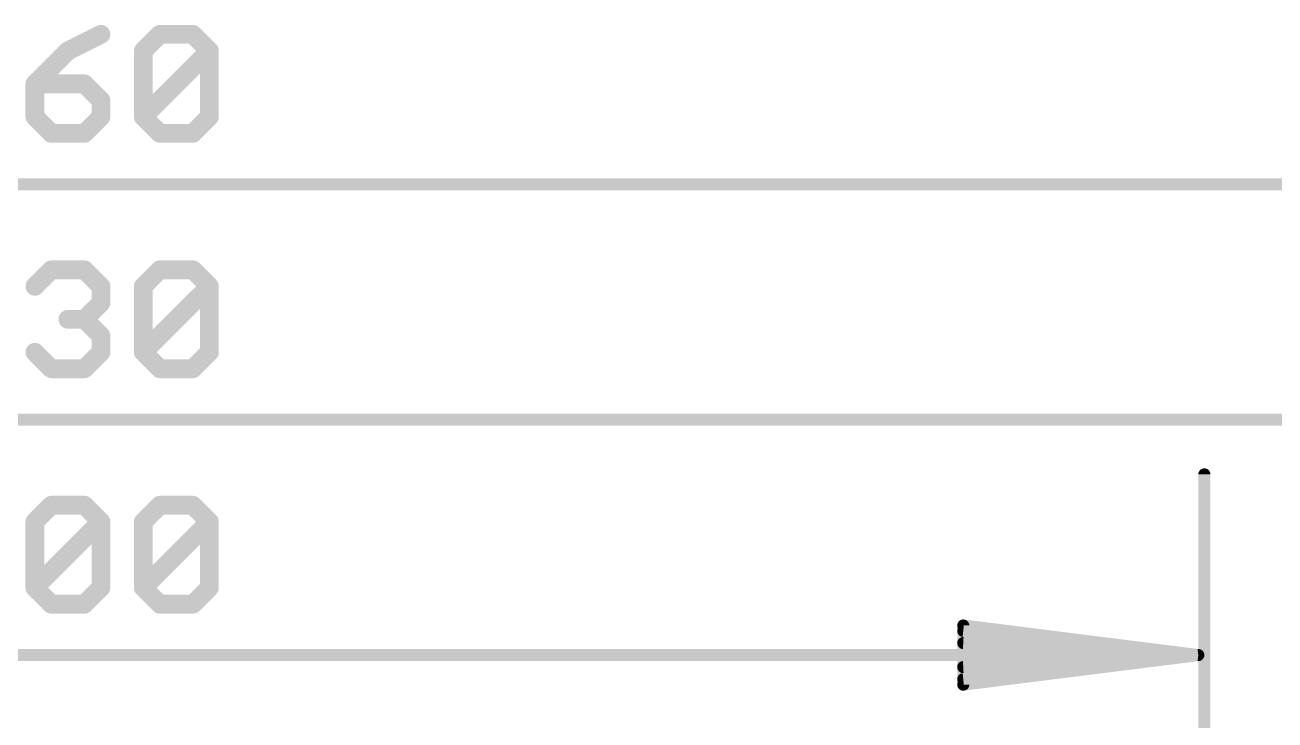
# Model space of a CAD drawing. Extents: x 0 to 108, y -62 to 34.
# Drawn here: x 20.3 to 33.78, y 25.97 to 33.47 of the extents above; entities that cross this region are included whole.
import ezdxf

# ---------------------------------------------------------------- set-up
doc = ezdxf.new("R2010")
doc.units = 0
doc.layers.add('47', color=253, linetype='CONTINUOUS')

msp = doc.modelspace()

# ---------------------------------------------------------------- linework, layer by layer
at = {"layer": '47'}
for points, const_width in [([(21.1202, 33.3668), (20.7643, 33.1889)], 0.2032), ([(21.5778, 33.1889), (21.7557, 33.3668)], 0.2032), ([(21.7557, 33.3668), (22.1116, 33.3668)], 0.2032), ([(22.1116, 33.3668), (22.2896, 33.1889)], 0.2032), ([(20.7643, 33.1889), (20.4084, 32.833)], 0.2032), ([(21.5778, 32.477), (21.5778, 33.1889)], 0.2032), ([(21.5778, 32.477), (22.2896, 33.1889)], 0.2032), ([(22.2896, 33.1889), (22.2896, 32.477)], 0.2032), ([(20.4084, 32.833), (20.4084, 32.477)], 0.2032), ([(20.9422, 32.833), (20.4084, 32.833)], 0.2032), ([(21.1202, 32.655), (20.9422, 32.833)], 0.2032), ([(21.1202, 32.477), (21.1202, 32.655)], 0.2032), ([(20.4084, 32.477), (20.5863, 32.2991)], 0.2032), ([(20.9422, 32.2991), (21.1202, 32.477)], 0.2032), ([(21.7557, 32.2991), (21.5778, 32.477)], 0.2032), ([(22.2896, 32.477), (22.1116, 32.2991)], 0.2032), ([(20.5863, 32.2991), (20.9422, 32.2991)], 0.2032), ([(22.1116, 32.2991), (21.7557, 32.2991)], 0.2032), ([(0.065, 31.75), (40.575, 31.75)], 0.13), ([(20.4084, 30.6489), (20.5863, 30.8268)], 0.2032), ([(20.5863, 30.8268), (20.9422, 30.8268)], 0.2032), ([(20.9422, 30.8268), (21.1202, 30.6489)], 0.2032), ([(21.5778, 30.6489), (21.7557, 30.8268)], 0.2032), ([(21.7557, 30.8268), (22.1116, 30.8268)], 0.2032), ([(22.1116, 30.8268), (22.2896, 30.6489)], 0.2032), ([(21.1202, 30.6489), (21.1202, 30.4709)], 0.2032), ([(21.5778, 29.9371), (21.5778, 30.6489)], 0.2032), ([(21.5778, 29.9371), (22.2896, 30.6489)], 0.2032), ([(22.2896, 30.6489), (22.2896, 29.9371)], 0.2032), ([(21.1202, 30.4709), (20.9422, 30.293)], 0.2032), ([(20.9422, 30.293), (20.7643, 30.293)], 0.2032), ([(20.9422, 30.293), (21.1202, 30.115)], 0.2032), ([(21.1202, 30.115), (21.1202, 29.9371)], 0.2032), ([(20.5863, 29.7591), (20.4084, 29.9371)], 0.2032), ([(21.1202, 29.9371), (20.9422, 29.7591)], 0.2032), ([(21.7557, 29.7591), (21.5778, 29.9371)], 0.2032), ([(22.2896, 29.9371), (22.1116, 29.7591)], 0.2032), ([(20.9422, 29.7591), (20.5863, 29.7591)], 0.2032), ([(22.1116, 29.7591), (21.7557, 29.7591)], 0.2032), ([(3.875, 29.21), (36.765, 29.21)], 0.13), ([(33.02, 25.4), (33.02, 28.62)], 0.13), ([(20.4084, 28.1089), (20.5863, 28.2868)], 0.2032), ([(20.5863, 28.2868), (20.9422, 28.2868)], 0.2032), ([(20.9422, 28.2868), (21.1202, 28.1089)], 0.2032), ([(21.5778, 28.1089), (21.7557, 28.2868)], 0.2032), ([(21.7557, 28.2868), (22.1116, 28.2868)], 0.2032), ([(22.1116, 28.2868), (22.2896, 28.1089)], 0.2032), ([(20.4084, 27.3971), (20.4084, 28.1089)], 0.2032), ([(20.4084, 27.3971), (21.1202, 28.1089)], 0.2032), ([(21.1202, 28.1089), (21.1202, 27.3971)], 0.2032), ([(21.5778, 27.3971), (21.5778, 28.1089)], 0.2032), ([(21.5778, 27.3971), (22.2896, 28.1089)], 0.2032), ([(22.2896, 28.1089), (22.2896, 27.3971)], 0.2032), ([(20.5863, 27.2191), (20.4084, 27.3971)], 0.2032), ([(21.1202, 27.3971), (20.9422, 27.2191)], 0.2032), ([(21.7557, 27.2191), (21.5778, 27.3971)], 0.2032), ([(22.2896, 27.3971), (22.1116, 27.2191)], 0.2032), ([(20.9422, 27.2191), (20.5863, 27.2191)], 0.2032), ([(22.1116, 27.2191), (21.7557, 27.2191)], 0.2032), ([(32.955, 26.67), (30.42, 26.9892)], 0.13), ([(30.42, 26.9892), (30.42, 26.3508)], 0.13), ([(32.955, 26.67), (30.42, 26.93)], 0.13), ([(32.955, 26.67), (30.42, 26.8)], 0.13), ([(7.685, 26.67), (32.955, 26.67)], 0.13), ([(30.42, 26.3508), (32.955, 26.67)], 0.13), ([(30.42, 26.54), (32.955, 26.67)], 0.13), ([(30.42, 26.41), (32.955, 26.67)], 0.13)]:
    msp.add_lwpolyline(points, dxfattribs=dict(at, const_width=const_width))
for points, const_width in [([(21.1429, 33.3214, 1), (21.0975, 33.4122)], 0.1016), ([(21.7557, 33.4176, 1), (21.7557, 33.316)], 0.1016), ([(21.7916, 33.3309, 1), (21.7198, 33.4027)], 0.1016), ([(22.1475, 33.4027, 1), (22.0757, 33.3309)], 0.1016), ([(22.1116, 33.316, 1), (22.1116, 33.4176)], 0.1016), ([(20.7416, 33.2343, 1), (20.787, 33.1434)], 0.1016), ([(20.8002, 33.1529, 1), (20.7284, 33.2248)], 0.1016), ([(21.5418, 33.2248, 1), (21.6137, 33.1529)], 0.1016), ([(21.6286, 33.1889, 1), (21.527, 33.1889)], 0.1016), ([(22.3404, 33.1889, 1), (22.2388, 33.1889)], 0.1016), ([(22.3255, 33.1529, 1), (22.2537, 33.2248)], 0.1016), ([(22.2537, 33.1529, 1), (22.3255, 33.2248)], 0.1016), ([(20.4592, 32.833, 1), (20.3576, 32.833)], 0.1016), ([(20.4084, 32.8838, 1), (20.4084, 32.7822)], 0.1016), ([(20.3725, 32.8689, 1), (20.4443, 32.797)], 0.1016), ([(20.9781, 32.8689, 1), (20.9063, 32.797)], 0.1016), ([(20.9422, 32.7822, 1), (20.9422, 32.8838)], 0.1016), ([(21.171, 32.655, 1), (21.0694, 32.655)], 0.1016), ([(21.0843, 32.6191, 1), (21.1561, 32.6909)], 0.1016), ([(20.4443, 32.513, 1), (20.3725, 32.4411)], 0.1016), ([(20.3576, 32.477, 1), (20.4592, 32.477)], 0.1016), ([(21.0694, 32.477, 1), (21.171, 32.477)], 0.1016), ([(21.1561, 32.4411, 1), (21.0843, 32.513)], 0.1016), ([(21.6137, 32.513, 1), (21.5418, 32.4411)], 0.1016), ([(21.5418, 32.513, 1), (21.6137, 32.4411)], 0.1016), ([(21.527, 32.477, 1), (21.6286, 32.477)], 0.1016), ([(22.2388, 32.477, 1), (22.3404, 32.477)], 0.1016), ([(22.3255, 32.4411, 1), (22.2537, 32.513)], 0.1016), ([(20.5863, 32.3499, 1), (20.5863, 32.2483)], 0.1016), ([(20.5504, 32.2632, 1), (20.6222, 32.335)], 0.1016), ([(20.9063, 32.335, 1), (20.9781, 32.2632)], 0.1016), ([(20.9422, 32.2483, 1), (20.9422, 32.3499)], 0.1016), ([(21.7557, 32.3499, 1), (21.7557, 32.2483)], 0.1016), ([(21.7198, 32.2632, 1), (21.7916, 32.335)], 0.1016), ([(22.0757, 32.335, 1), (22.1475, 32.2632)], 0.1016), ([(22.1116, 32.2483, 1), (22.1116, 32.3499)], 0.1016), ([(20.5863, 30.8776, 1), (20.5863, 30.776)], 0.1016), ([(20.6222, 30.7909, 1), (20.5504, 30.8627)], 0.1016), ([(20.9781, 30.8627, 1), (20.9063, 30.7909)], 0.1016), ([(20.9422, 30.776, 1), (20.9422, 30.8776)], 0.1016), ([(21.7557, 30.8776, 1), (21.7557, 30.776)], 0.1016), ([(21.7916, 30.7909, 1), (21.7198, 30.8627)], 0.1016), ([(22.1475, 30.8627, 1), (22.0757, 30.7909)], 0.1016), ([(22.1116, 30.776, 1), (22.1116, 30.8776)], 0.1016), ([(21.171, 30.6489, 1), (21.0694, 30.6489)], 0.1016), ([(21.6286, 30.6489, 1), (21.527, 30.6489)], 0.1016), ([(22.3404, 30.6489, 1), (22.2388, 30.6489)], 0.1016), ([(22.3255, 30.6129, 1), (22.2537, 30.6848)], 0.1016), ([(20.3725, 30.6848, 1), (20.4443, 30.6129)], 0.1016), ([(21.0843, 30.6129, 1), (21.1561, 30.6848)], 0.1016), ([(21.5418, 30.6848, 1), (21.6137, 30.6129)], 0.1016), ([(22.2537, 30.6129, 1), (22.3255, 30.6848)], 0.1016), ([(21.0694, 30.4709, 1), (21.171, 30.4709)], 0.1016), ([(21.1561, 30.435, 1), (21.0843, 30.5068)], 0.1016), ([(20.7643, 30.3438, 1), (20.7643, 30.2422)], 0.1016), ([(20.9781, 30.3289, 1), (20.9063, 30.257)], 0.1016), ([(20.9063, 30.3289, 1), (20.9781, 30.257)], 0.1016), ([(20.9422, 30.2422, 1), (20.9422, 30.3438)], 0.1016), ([(21.171, 30.115, 1), (21.0694, 30.115)], 0.1016), ([(21.0843, 30.0791, 1), (21.1561, 30.1509)], 0.1016), ([(20.4443, 29.973, 1), (20.3725, 29.9011)], 0.1016), ([(21.0694, 29.9371, 1), (21.171, 29.9371)], 0.1016), ([(21.1561, 29.9011, 1), (21.0843, 29.973)], 0.1016), ([(21.6137, 29.973, 1), (21.5418, 29.9011)], 0.1016), ([(21.5418, 29.973, 1), (21.6137, 29.9011)], 0.1016), ([(21.527, 29.9371, 1), (21.6286, 29.9371)], 0.1016), ([(22.2388, 29.9371, 1), (22.3404, 29.9371)], 0.1016), ([(22.3255, 29.9011, 1), (22.2537, 29.973)], 0.1016), ([(20.5863, 29.8099, 1), (20.5863, 29.7083)], 0.1016), ([(20.5504, 29.7232, 1), (20.6222, 29.795)], 0.1016), ([(20.9063, 29.795, 1), (20.9781, 29.7232)], 0.1016), ([(20.9422, 29.7083, 1), (20.9422, 29.8099)], 0.1016), ([(21.7557, 29.8099, 1), (21.7557, 29.7083)], 0.1016), ([(21.7198, 29.7232, 1), (21.7916, 29.795)], 0.1016), ([(22.0757, 29.795, 1), (22.1475, 29.7232)], 0.1016), ([(22.1116, 29.7083, 1), (22.1116, 29.8099)], 0.1016), ([(33.0525, 28.62, 1), (32.9875, 28.62)], 0.065), ([(20.5863, 28.3376, 1), (20.5863, 28.236)], 0.1016), ([(20.6222, 28.2509, 1), (20.5504, 28.3227)], 0.1016), ([(20.9781, 28.3227, 1), (20.9063, 28.2509)], 0.1016), ([(20.9422, 28.236, 1), (20.9422, 28.3376)], 0.1016), ([(21.7557, 28.3376, 1), (21.7557, 28.236)], 0.1016), ([(21.7916, 28.2509, 1), (21.7198, 28.3227)], 0.1016), ([(22.1475, 28.3227, 1), (22.0757, 28.2509)], 0.1016), ([(22.1116, 28.236, 1), (22.1116, 28.3376)], 0.1016), ([(20.4592, 28.1089, 1), (20.3576, 28.1089)], 0.1016), ([(20.3725, 28.1448, 1), (20.4443, 28.0729)], 0.1016), ([(21.171, 28.1089, 1), (21.0694, 28.1089)], 0.1016), ([(21.1561, 28.0729, 1), (21.0843, 28.1448)], 0.1016), ([(21.0843, 28.0729, 1), (21.1561, 28.1448)], 0.1016), ([(21.5418, 28.1448, 1), (21.6137, 28.0729)], 0.1016), ([(21.6286, 28.1089, 1), (21.527, 28.1089)], 0.1016), ([(22.3404, 28.1089, 1), (22.2388, 28.1089)], 0.1016), ([(22.3255, 28.0729, 1), (22.2537, 28.1448)], 0.1016), ([(22.2537, 28.0729, 1), (22.3255, 28.1448)], 0.1016), ([(20.4443, 27.433, 1), (20.3725, 27.3611)], 0.1016), ([(20.3725, 27.433, 1), (20.4443, 27.3611)], 0.1016), ([(20.3576, 27.3971, 1), (20.4592, 27.3971)], 0.1016), ([(21.0694, 27.3971, 1), (21.171, 27.3971)], 0.1016), ([(21.1561, 27.3611, 1), (21.0843, 27.433)], 0.1016), ([(21.6137, 27.433, 1), (21.5418, 27.3611)], 0.1016), ([(21.5418, 27.433, 1), (21.6137, 27.3611)], 0.1016), ([(21.527, 27.3971, 1), (21.6286, 27.3971)], 0.1016), ([(22.2388, 27.3971, 1), (22.3404, 27.3971)], 0.1016), ([(22.3255, 27.3611, 1), (22.2537, 27.433)], 0.1016), ([(20.5863, 27.2699, 1), (20.5863, 27.1683)], 0.1016), ([(20.5504, 27.1832, 1), (20.6222, 27.255)], 0.1016), ([(20.9063, 27.255, 1), (20.9781, 27.1832)], 0.1016), ([(20.9422, 27.1683, 1), (20.9422, 27.2699)], 0.1016), ([(21.7557, 27.2699, 1), (21.7557, 27.1683)], 0.1016), ([(21.7198, 27.1832, 1), (21.7916, 27.255)], 0.1016), ([(22.0757, 27.255, 1), (22.1475, 27.1832)], 0.1016), ([(22.1116, 27.1683, 1), (22.1116, 27.2699)], 0.1016), ([(30.4241, 27.0215, 1), (30.4159, 26.957)], 0.065), ([(30.4525, 26.9892, 1), (30.3875, 26.9892)], 0.065), ([(30.4233, 26.9623, 1), (30.4167, 26.8977)], 0.065), ([(30.4217, 26.8325, 1), (30.4183, 26.7675)], 0.065), ([(32.9591, 26.6378, 1), (32.9509, 26.7022)], 0.065), ([(32.9509, 26.6378, 1), (32.9591, 26.7022)], 0.065), ([(32.9583, 26.6377, 1), (32.9517, 26.7023)], 0.065), ([(32.9517, 26.6377, 1), (32.9583, 26.7023)], 0.065), ([(32.9533, 26.6375, 1), (32.9567, 26.7025)], 0.065), ([(32.9567, 26.6375, 1), (32.9533, 26.7025)], 0.065), ([(32.955, 26.6375, 1), (32.955, 26.7025)], 0.065), ([(30.4183, 26.5725, 1), (30.4217, 26.5075)], 0.065), ([(30.4167, 26.4423, 1), (30.4233, 26.3777)], 0.065), ([(30.4159, 26.383, 1), (30.4241, 26.3185)], 0.065), ([(30.3875, 26.3508, 1), (30.4525, 26.3508)], 0.065)]:
    msp.add_lwpolyline(points, format="xyb", dxfattribs=dict(at, const_width=const_width))

doc.saveas('drawing.dxf')
